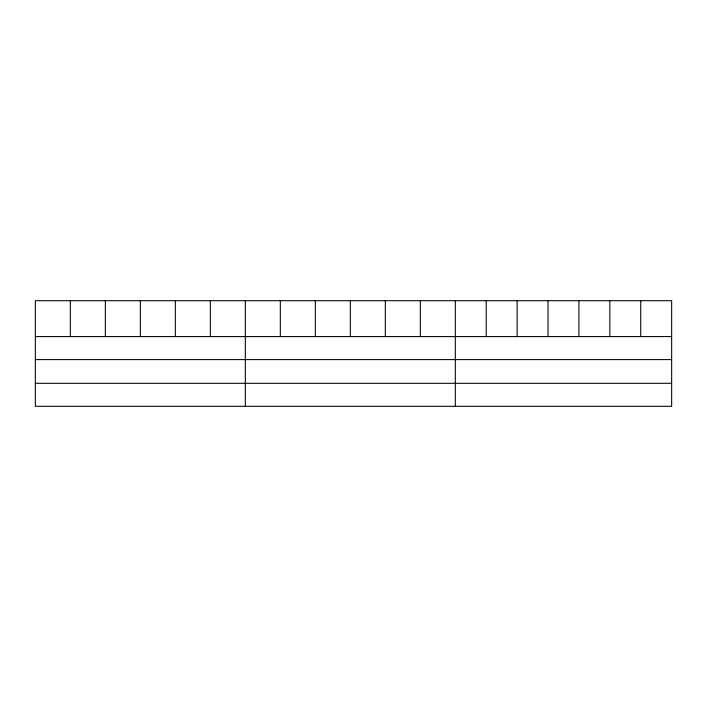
<?xml version="1.0" encoding="UTF-8"?>
<svg xmlns="http://www.w3.org/2000/svg" width="707" height="707" viewBox="0 0 707 707"><rect width="100%" height="100%" fill="white"/><g stroke="black" fill="none" stroke-linecap="round" stroke-linejoin="round"><path stroke-width="1.06" d="M671.65 359.589L671.65 300.696L35.35 300.696L35.35 406.304L671.65 406.304L671.65 359.589L35.35 359.589M35.35 336.576L671.65 336.576M35.35 383.3L671.65 383.3M640.745 300.696L640.745 336.576M609.841 300.696L609.841 336.576M578.936 300.696L578.936 336.576M548.022 300.696L548.022 336.576M517.117 300.696L517.117 336.576M486.213 300.696L486.213 336.576M455.308 300.696L455.308 406.304M420.312 300.696L420.312 336.576M385.315 300.696L385.315 336.576M350.318 300.696L350.318 336.576M315.322 300.696L315.322 336.576M280.325 300.696L280.325 336.576M245.329 300.696L245.329 406.304M210.333 300.696L210.333 336.576M175.336 300.696L175.336 336.576M140.34 300.696L140.34 336.576M105.343 300.696L105.343 336.576M70.346 300.696L70.346 336.576"/></g></svg>
